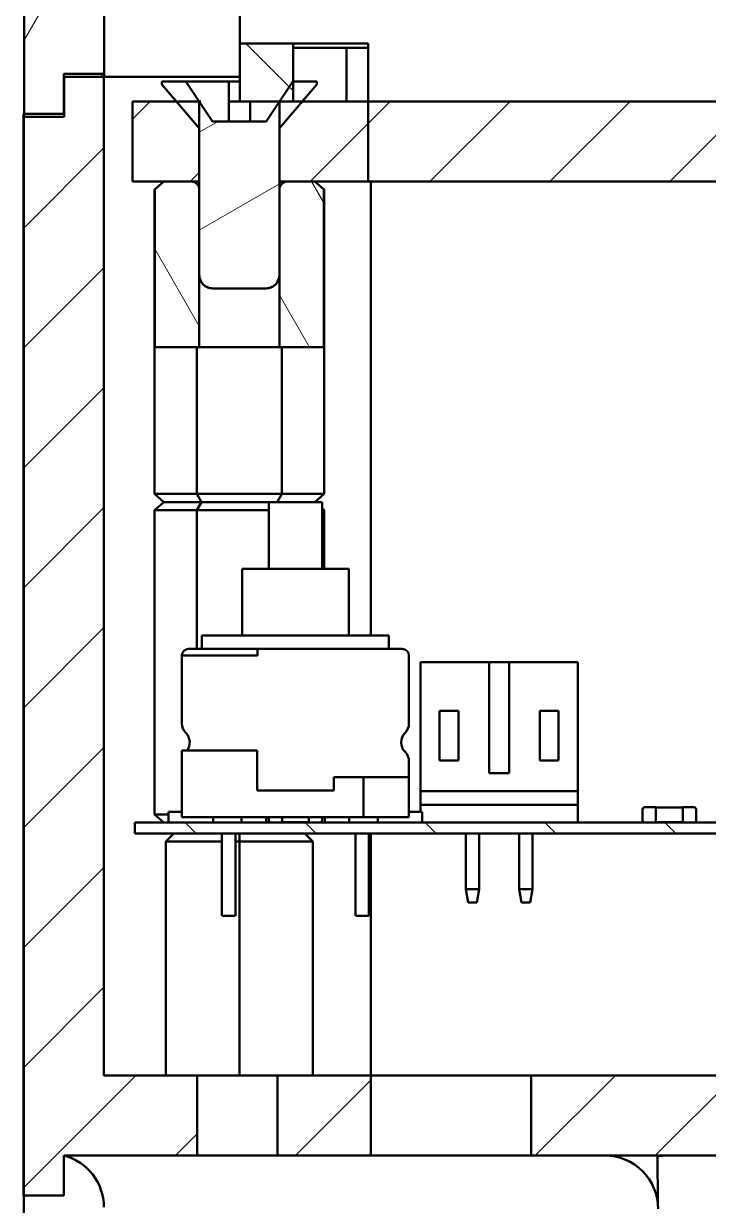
# Model space of a CAD drawing. Header units: millimetres. Extents: x 0 to 841, y 0 to 594.
# Drawn here: x 522.22 to 547.86, y 422.77 to 467.02 of the extents above; entities that cross this region are included whole.
import ezdxf

# ---------------------------------------------------------------- set-up
doc = ezdxf.new("R2010")
doc.units = ezdxf.units.MM
doc.layers.add('Видимый контур (ГОСТ)', color=7, linetype='Continuous', lineweight=50)
doc.layers.add('Штриховка (ГОСТ)', color=7, linetype='Continuous', lineweight=18)
pattern_1 = [(45, (0, 0), (-2.245064, 2.245064), [])]
pattern_2 = [(135.0002, (0, 0), (-2.245056, -2.245072), [])]

msp = doc.modelspace()

# ---------------------------------------------------------------- hatches: boundary and pattern name
at = {"layer": 'Штриховка (ГОСТ)'}
h = msp.add_hatch(dxfattribs=at)
h.set_pattern_fill('ANSI31', color=256, scale=25.4, angle=15, style=0)
h.set_pattern_definition([(60, (0, 0), (-2.74963, 1.587501), [])])
edge = h.paths.add_edge_path()
edge.add_ellipse((591.244, 485.528), major_axis=(5, 0), ratio=1, start_angle=0, end_angle=90)
edge.add_line((591.244, 490.528), (527.244, 490.528))
edge.add_ellipse((527.244, 485.528), major_axis=(0, 5), ratio=1, start_angle=0, end_angle=90)
edge.add_line((522.244, 485.528), (522.244, 463.638))
edge.add_line((522.244, 463.638), (522.244, 463.528))
edge.add_line((522.244, 463.528), (523.744, 463.528))
edge.add_line((523.744, 463.528), (523.744, 465.028))
edge.add_line((523.744, 465.028), (525.228, 465.028))
edge.add_line((525.228, 465.028), (525.244, 465.028))
edge.add_line((525.244, 465.028), (525.244, 487.528))
edge.add_line((525.244, 487.528), (593.244, 487.528))
edge.add_line((593.244, 487.528), (593.244, 465.138))
edge.add_line((593.244, 465.138), (593.244, 465.028))
edge.add_line((593.244, 465.028), (594.728, 465.028))
edge.add_line((594.728, 465.028), (594.744, 465.028))
edge.add_line((594.744, 465.028), (594.744, 463.638))
edge.add_line((594.744, 463.638), (594.744, 463.528))
edge.add_line((594.744, 463.528), (596.228, 463.528))
edge.add_line((596.228, 463.528), (596.244, 463.528))
edge.add_line((596.244, 463.528), (596.244, 485.528))
h = msp.add_hatch(dxfattribs=at)
h.set_pattern_fill('ANSI31', color=256, scale=25.4, angle=90.0002, style=0)
h.set_pattern_definition(pattern_2)
h.paths.add_polyline_path([(535.128, 466.107), (535.128, 464.107), (534.316, 464.107), (534.316, 466.107)])
h.paths.add_polyline_path([(530.316, 464.107), (530.316, 466.274), (532.316, 466.274), (532.316, 464.857), (532.316, 464.107), (531.802, 464.107), (531.802, 464.107)])
h = msp.add_hatch(dxfattribs=at)
h.set_pattern_fill('ANSI31', color=256, scale=25.4, style=0)
h.set_pattern_definition(pattern_1)
h.paths.add_polyline_path([(594.728, 424.572), (594.728, 424.638), (589.728, 424.638), (589.728, 427.638), (593.228, 427.638), (593.228, 465.138), (593.244, 465.138), (594.728, 465.138), (594.728, 465.028), (594.728, 463.638), (594.744, 463.638), (596.228, 463.638), (596.228, 463.528), (596.228, 423.138), (594.731, 423.138), (594.728, 423.138)])
h.paths.add_polyline_path([(586.728, 424.638), (583.228, 424.638), (583.228, 427.638), (586.728, 427.638)])
h.paths.add_polyline_path([(577.228, 427.638), (577.228, 424.638), (541.228, 424.638), (541.228, 427.638)])
h.paths.add_polyline_path([(535.228, 427.638), (535.228, 424.638), (531.728, 424.638), (531.728, 427.638)])
h.paths.add_polyline_path([(528.728, 427.638), (528.728, 424.638), (523.728, 424.638), (523.728, 423.138), (522.231, 423.138), (522.228, 423.138), (522.228, 463.638), (522.244, 463.638), (523.728, 463.638), (523.728, 465.138), (525.228, 465.138), (525.228, 465.028), (525.228, 427.638)])
h = msp.add_hatch(dxfattribs=at)
h.set_pattern_fill('ANSI31', color=256, scale=25.4, angle=-15, style=0)
h.set_pattern_definition([(30, (0, 0), (-1.587501, 2.74963), [])])
edge = h.paths.add_edge_path()
edge.add_spline(control_points=[(529.302, 457.107), (529.241, 457.107), (529.168, 457.121), (529.054, 457.168), (528.992, 457.209), (528.905, 457.297), (528.864, 457.358), (528.817, 457.472), (528.802, 457.545), (528.802, 457.607)], knot_values=[-0.07405, -0.07405, -0.07405, -0.07405, -0.055536, -0.055536, -0.037024, -0.037024, -0.018512, -0.018512, 0, 0, 0, 0], degree=3, periodic=0)
edge.add_line((528.802, 457.607), (528.802, 460.807))
edge.add_line((528.802, 460.807), (528.802, 461.107))
edge.add_line((528.802, 461.107), (528.802, 463.107))
edge.add_line((528.802, 463.107), (527.945, 464.107))
edge.add_line((527.945, 464.107), (527.402, 464.74))
edge.add_line((527.402, 464.74), (527.402, 464.857))
edge.add_line((527.402, 464.857), (528.302, 464.857))
edge.add_line((528.302, 464.857), (528.802, 464.107))
edge.add_line((528.802, 464.107), (528.802, 464.106))
edge.add_line((528.802, 464.106), (529.302, 463.357))
edge.add_line((529.302, 463.357), (531.302, 463.357))
edge.add_line((531.302, 463.357), (531.802, 464.106))
edge.add_line((531.802, 464.106), (531.802, 464.107))
edge.add_line((531.802, 464.107), (532.302, 464.857))
edge.add_line((532.302, 464.857), (532.316, 464.857))
edge.add_line((532.316, 464.857), (533.202, 464.857))
edge.add_line((533.202, 464.857), (533.202, 464.74))
edge.add_line((533.202, 464.74), (532.659, 464.107))
edge.add_line((532.659, 464.107), (531.802, 463.107))
edge.add_line((531.802, 463.107), (531.802, 461.107))
edge.add_line((531.802, 461.107), (531.802, 460.807))
edge.add_line((531.802, 460.807), (531.802, 457.607))
edge.add_spline(control_points=[(531.802, 457.607), (531.802, 457.545), (531.788, 457.472), (531.741, 457.358), (531.699, 457.297), (531.612, 457.209), (531.551, 457.168), (531.437, 457.121), (531.364, 457.107), (531.302, 457.107)], knot_values=[0, 0, 0, 0, 0.018512, 0.018512, 0.037024, 0.037024, 0.055536, 0.055536, 0.07405, 0.07405, 0.07405, 0.07405], degree=3, periodic=0)
edge.add_line((531.302, 457.107), (529.302, 457.107))
h = msp.add_hatch(dxfattribs=at)
h.set_pattern_fill('ANSI31', color=256, scale=25.4, style=0)
h.set_pattern_definition(pattern_1)
h.paths.add_polyline_path([(535.128, 464.107), (535.128, 461.107), (592.302, 461.107), (592.302, 464.107), (588.316, 464.107), (588.302, 464.107), (587.702, 464.107), (559.316, 464.107)])
h.paths.add_polyline_path([(528.802, 463.107), (528.802, 461.107), (528.502, 461.107), (527.48, 461.107), (526.302, 461.107), (526.302, 464.107), (527.945, 464.107), (528.802, 464.107), (528.802, 464.107), (528.802, 464.106)])
h.paths.add_polyline_path([(535.128, 464.107), (535.128, 461.107), (533.125, 461.107), (532.102, 461.107), (531.802, 461.107), (531.802, 463.107), (531.802, 464.106), (531.802, 464.107), (531.802, 464.107), (532.316, 464.107), (532.659, 464.107), (534.316, 464.107)])
h = msp.add_hatch(dxfattribs=at)
h.set_pattern_fill('ANSI31', color=256, scale=25.4, angle=75.0002, style=0)
h.set_pattern_definition([(120.0002, (0, 0), (-2.749626, -1.587508), [])])
edge = h.paths.add_edge_path()
edge.add_line((533.471, 454.904), (531.89, 454.904))
edge.add_line((531.89, 454.904), (531.802, 454.904))
edge.add_line((531.802, 454.904), (531.802, 457.607))
edge.add_line((531.802, 457.607), (531.802, 460.807))
edge.add_spline(control_points=[(531.802, 460.807), (531.802, 460.844), (531.811, 460.887), (531.839, 460.956), (531.864, 460.993), (531.916, 461.045), (531.953, 461.07), (532.022, 461.098), (532.065, 461.107), (532.102, 461.107)], knot_values=[0.088859, 0.088859, 0.088859, 0.088859, 0.099966, 0.099966, 0.111073, 0.111073, 0.122181, 0.122181, 0.133288, 0.133288, 0.133288, 0.133288], degree=3, periodic=0)
edge.add_line((532.102, 461.107), (533.125, 461.107))
edge.add_line((533.125, 461.107), (533.471, 460.807))
edge.add_line((533.471, 460.807), (533.471, 454.904))
edge = h.paths.add_edge_path()
edge.add_line((527.133, 454.904), (527.133, 460.807))
edge.add_line((527.133, 460.807), (527.48, 461.107))
edge.add_line((527.48, 461.107), (528.502, 461.107))
edge.add_spline(control_points=[(528.502, 461.107), (528.539, 461.107), (528.583, 461.098), (528.651, 461.07), (528.688, 461.045), (528.741, 460.993), (528.765, 460.956), (528.794, 460.887), (528.802, 460.844), (528.802, 460.807)], knot_values=[0.044429, 0.044429, 0.044429, 0.044429, 0.055537, 0.055537, 0.066644, 0.066644, 0.077752, 0.077752, 0.088859, 0.088859, 0.088859, 0.088859], degree=3, periodic=0)
edge.add_line((528.802, 460.807), (528.802, 457.607))
edge.add_line((528.802, 457.607), (528.802, 454.904))
edge.add_line((528.802, 454.904), (528.715, 454.904))
edge.add_line((528.715, 454.904), (527.133, 454.904))
h = msp.add_hatch(dxfattribs=at)
h.set_pattern_fill('ANSI31', color=256, scale=25.4, angle=90.0002, style=0)
h.set_pattern_definition(pattern_2)
h.paths.add_polyline_path([(592.389, 437.107), (592.389, 436.695), (526.389, 436.695), (526.389, 437.107)])

# ---------------------------------------------------------------- linework, layer by layer
at = {"layer": 'Видимый контур (ГОСТ)'}
for p, q in [((525.244, 487.528), (525.244, 465.028)), ((522.244, 463.528), (522.244, 485.528)), ((530.316, 466.274), (530.316, 468.107)), ((530.316, 464.107), (530.316, 466.274)), ((530.316, 466.274), (535.128, 466.274)), ((532.316, 466.274), (532.316, 464.107)), ((532.316, 466.107), (534.316, 466.107)), ((534.316, 466.107), (535.128, 466.107)), ((534.316, 464.107), (534.316, 466.107)), ((535.128, 466.274), (535.128, 464.107)), ((523.728, 465.138), (525.228, 465.138)), ((523.728, 463.638), (523.728, 465.138)), ((525.228, 465.138), (525.228, 427.638)), ((523.744, 465.028), (523.744, 463.528)), ((525.244, 465.028), (523.744, 465.028)), ((525.244, 465.028), (530.316, 465.028)), ((527.402, 464.857), (528.302, 464.857)), ((527.402, 464.74), (527.402, 464.857)), ((527.402, 464.857), (527.402, 464.857)), ((527.402, 464.857), (527.402, 464.74)), ((528.802, 463.107), (527.402, 464.74)), ((527.402, 464.74), (527.402, 464.74)), ((527.945, 464.107), (527.402, 464.74)), ((528.302, 464.857), (529.302, 463.357)), ((528.302, 464.857), (529.702, 464.857)), ((529.702, 464.857), (529.902, 464.857)), ((529.902, 463.357), (529.902, 464.857)), ((529.902, 464.857), (530.316, 464.857)), ((531.302, 463.357), (532.302, 464.857)), ((533.202, 464.74), (531.802, 463.107)), ((532.302, 464.857), (533.202, 464.857)), ((532.659, 464.107), (533.202, 464.74)), ((533.202, 464.857), (533.202, 464.74)), ((533.202, 464.857), (533.202, 464.857)), ((533.202, 464.857), (533.202, 464.74)), ((533.202, 464.74), (533.202, 464.74)), ((526.302, 464.107), (528.802, 464.107)), ((526.302, 461.107), (526.302, 464.107)), ((528.802, 464.107), (528.802, 461.107)), ((528.802, 464.107), (528.857, 464.107)), ((529.902, 464.107), (530.316, 464.107)), ((532.316, 464.107), (530.316, 464.107)), ((530.702, 464.107), (530.702, 463.357)), ((531.802, 464.107), (535.128, 464.107)), ((531.802, 461.107), (531.802, 464.107)), ((535.128, 464.107), (534.316, 464.107)), ((588.316, 464.107), (535.128, 464.107)), ((535.128, 464.107), (535.128, 461.107)), ((535.128, 464.107), (592.302, 464.107)), ((522.225, 463.638), (522.228, 463.638)), ((522.225, 423.138), (522.225, 463.638)), ((522.228, 463.638), (523.728, 463.638)), ((522.228, 423.138), (522.228, 463.638)), ((523.744, 463.528), (522.244, 463.528)), ((529.302, 463.357), (531.302, 463.357)), ((528.802, 457.607), (528.802, 463.107)), ((531.802, 463.107), (531.802, 457.607)), ((528.802, 461.107), (526.302, 461.107)), ((527.473, 461.107), (527.127, 460.807)), ((527.133, 460.807), (527.48, 461.107)), ((527.48, 461.107), (528.502, 461.107)), ((528.802, 461.107), (528.802, 460.812)), ((535.128, 461.107), (531.802, 461.107)), ((531.802, 461.107), (531.802, 460.812)), ((532.102, 461.107), (533.125, 461.107)), ((533.125, 461.107), (533.471, 460.807)), ((533.478, 460.807), (533.131, 461.107)), ((592.302, 461.107), (535.128, 461.107)), ((535.225, 444.107), (535.225, 461.107)), ((527.127, 460.807), (527.127, 449.407)), ((527.127, 460.807), (527.133, 460.807)), ((527.133, 454.904), (527.133, 460.807)), ((528.802, 460.807), (528.802, 454.904)), ((531.802, 454.904), (531.802, 460.807)), ((533.471, 460.807), (533.471, 454.904)), ((533.471, 460.807), (533.478, 460.807)), ((533.478, 460.807), (533.478, 449.407)), ((531.302, 457.107), (529.302, 457.107)), ((528.715, 454.904), (527.133, 454.904)), ((531.89, 454.904), (528.715, 454.904)), ((528.715, 454.904), (528.715, 449.407)), ((533.471, 454.904), (531.89, 454.904)), ((531.89, 454.904), (531.89, 449.407)), ((528.715, 449.407), (527.127, 449.407)), ((527.473, 449.107), (527.127, 449.407)), ((527.473, 449.107), (527.127, 448.807)), ((527.473, 449.107), (528.888, 449.107)), ((528.888, 449.107), (527.473, 449.107)), ((531.89, 449.407), (528.715, 449.407)), ((528.888, 449.107), (528.715, 449.407)), ((528.715, 448.807), (528.888, 449.107)), ((528.888, 449.107), (531.402, 449.107)), ((531.402, 449.107), (528.888, 449.107)), ((531.402, 449.107), (533.402, 449.107)), ((531.402, 446.607), (531.402, 449.107)), ((531.717, 449.107), (531.89, 449.407)), ((533.478, 449.407), (531.89, 449.407)), ((533.131, 449.107), (533.478, 449.407)), ((533.402, 446.607), (533.402, 449.107)), ((527.127, 448.807), (528.715, 448.807)), ((527.127, 448.807), (527.127, 437.407)), ((528.715, 448.807), (531.402, 448.807)), ((528.715, 448.807), (528.715, 443.605)), ((533.478, 448.807), (533.402, 448.872)), ((533.402, 448.807), (533.478, 448.807)), ((533.478, 448.807), (533.478, 446.607)), ((530.402, 446.607), (534.402, 446.607)), ((530.402, 446.607), (530.402, 444.107)), ((534.402, 446.607), (534.402, 444.107)), ((528.902, 443.605), (528.902, 444.107)), ((528.902, 444.107), (535.902, 444.107)), ((535.902, 443.607), (535.902, 444.107)), ((528.152, 443.357), (530.985, 443.357)), ((528.152, 443.357), (528.152, 440.814)), ((528.402, 443.605), (530.985, 443.605)), ((530.985, 443.607), (536.402, 443.607)), ((536.652, 443.357), (536.652, 440.814)), ((537.079, 443.107), (537.079, 438.275)), ((537.079, 443.107), (539.654, 443.107)), ((539.654, 443.107), (539.654, 438.955)), ((540.404, 443.107), (539.654, 443.107)), ((540.404, 443.107), (542.979, 443.107)), ((540.404, 438.955), (540.404, 443.107)), ((542.979, 443.107), (542.979, 438.275)), ((537.801, 439.427), (537.801, 441.291)), ((537.801, 441.291), (538.504, 441.291)), ((538.504, 441.291), (538.504, 439.427)), ((541.554, 441.291), (541.554, 439.427)), ((542.256, 441.291), (541.554, 441.291)), ((542.256, 439.427), (542.256, 441.291)), ((528.152, 437.307), (528.152, 439.807)), ((528.902, 439.807), (528.152, 439.807)), ((528.902, 439.807), (530.965, 439.807)), ((530.965, 439.807), (530.965, 438.307)), ((536.652, 439.399), (536.652, 438.807)), ((538.504, 439.427), (537.801, 439.427)), ((541.554, 439.427), (542.256, 439.427)), ((539.654, 438.955), (540.404, 438.955)), ((533.838, 438.807), (534.952, 438.807)), ((533.838, 438.307), (533.838, 438.807)), ((534.952, 438.807), (534.952, 437.307)), ((534.952, 438.807), (536.652, 438.807)), ((536.652, 438.807), (536.652, 437.307)), ((530.965, 438.307), (533.838, 438.307)), ((537.079, 438.275), (542.979, 438.275)), ((537.079, 437.768), (537.079, 438.275)), ((542.979, 437.768), (542.979, 438.275)), ((537.079, 437.768), (537.079, 437.507)), ((542.979, 437.768), (537.079, 437.768)), ((542.979, 437.768), (542.979, 437.107)), ((545.482, 437.677), (545.892, 437.677)), ((545.902, 437.626), (545.902, 437.667)), ((545.902, 437.667), (546.902, 437.667)), ((545.902, 437.627), (545.902, 437.617)), ((545.902, 437.617), (545.902, 437.167)), ((546.902, 437.627), (546.902, 437.667)), ((546.902, 437.617), (546.902, 437.627)), ((546.902, 437.617), (546.902, 437.167)), ((546.912, 437.677), (547.322, 437.677)), ((527.652, 437.407), (527.127, 437.407)), ((527.473, 437.107), (527.127, 437.407)), ((527.652, 437.507), (528.152, 437.507)), ((527.652, 437.507), (527.652, 437.107)), ((528.152, 437.307), (528.902, 437.307)), ((528.902, 437.307), (534.952, 437.307)), ((529.32, 437.107), (529.32, 437.307)), ((530.383, 437.107), (530.383, 437.307)), ((531.302, 437.307), (531.302, 437.107)), ((531.402, 437.187), (531.402, 437.307)), ((531.902, 437.307), (531.902, 437.167)), ((531.902, 437.167), (531.902, 437.157)), ((532.902, 437.307), (532.902, 437.167)), ((532.902, 437.157), (532.902, 437.167)), ((533.402, 437.307), (533.402, 437.187)), ((533.502, 437.307), (533.502, 437.107)), ((534.42, 437.107), (534.42, 437.307)), ((534.952, 437.307), (536.652, 437.307)), ((535.483, 437.107), (535.483, 437.307)), ((536.652, 437.507), (537.152, 437.507)), ((537.152, 437.507), (537.152, 437.107)), ((545.402, 437.187), (545.402, 437.597)), ((545.902, 437.167), (545.902, 437.157)), ((545.902, 437.157), (545.902, 437.117)), ((546.902, 437.157), (546.902, 437.167)), ((546.902, 437.158), (546.902, 437.117)), ((547.402, 437.597), (547.402, 437.187)), ((526.389, 437.107), (592.389, 437.107)), ((526.389, 436.695), (526.389, 437.107)), ((532.902, 437.117), (531.902, 437.117)), ((546.902, 437.117), (545.902, 437.117)), ((592.389, 436.695), (526.389, 436.695)), ((527.552, 436.395), (527.852, 436.695)), ((527.552, 436.395), (529.652, 436.395)), ((527.552, 436.395), (527.552, 427.638)), ((529.652, 433.607), (529.652, 436.695)), ((530.152, 433.607), (530.152, 436.695)), ((530.152, 436.395), (530.302, 436.395)), ((530.302, 436.395), (530.302, 436.695)), ((530.302, 436.395), (533.052, 436.395)), ((530.302, 436.395), (530.302, 427.638)), ((533.052, 436.395), (532.752, 436.695)), ((533.052, 436.395), (533.052, 427.638)), ((534.652, 433.607), (534.652, 436.695)), ((535.152, 433.607), (535.152, 436.695)), ((535.225, 427.638), (535.225, 436.695)), ((538.779, 434.607), (538.779, 436.695)), ((539.279, 434.607), (539.279, 436.695)), ((540.779, 434.607), (540.779, 436.695)), ((541.279, 434.607), (541.279, 436.695)), ((538.779, 434.607), (539.279, 434.607)), ((538.867, 434.107), (538.779, 434.607)), ((539.191, 434.107), (539.279, 434.607)), ((540.779, 434.607), (541.279, 434.607)), ((540.779, 434.607), (540.867, 434.107)), ((541.279, 434.607), (541.191, 434.107)), ((539.191, 434.107), (538.867, 434.107)), ((541.191, 434.107), (540.867, 434.107)), ((530.151, 433.607), (529.658, 433.607)), ((535.151, 433.607), (534.658, 433.607)), ((525.228, 427.638), (528.728, 427.638)), ((528.728, 427.638), (528.728, 424.638)), ((528.728, 427.638), (531.728, 427.638)), ((531.728, 427.638), (535.228, 427.638)), ((531.728, 424.638), (531.728, 427.638)), ((535.228, 427.638), (535.228, 424.638)), ((535.228, 427.638), (541.227, 427.638)), ((541.227, 427.638), (541.228, 427.638)), ((541.228, 427.638), (577.228, 427.638)), ((541.228, 424.638), (541.228, 427.638)), ((528.728, 424.638), (523.728, 424.638)), ((523.728, 424.638), (523.728, 423.138)), ((523.731, 423.138), (523.731, 424.638)), ((531.728, 424.638), (528.728, 424.638)), ((535.228, 424.638), (531.728, 424.638)), ((541.227, 424.638), (535.228, 424.638)), ((541.228, 424.638), (541.227, 424.638)), ((577.228, 424.638), (541.228, 424.638)), ((545.959, 424.63), (545.968, 422.884)), ((545.977, 424.63), (545.977, 424.638)), ((522.228, 423.138), (522.225, 423.138)), ((523.728, 423.138), (522.228, 423.138)), ((522.231, 423.138), (523.731, 423.138)), ((522.231, 421.638), (522.231, 423.138)), ((545.966, 423.138), (545.919, 423.138))]:
    msp.add_line(p, q, dxfattribs=at)
for centre, radius, start, end in [((529.302, 457.607), 0.5, 180.7475, 270), ((531.302, 457.607), 0.5, 270, 359.2525), ((528.402, 443.357), 0.248, 90, 180), ((536.402, 443.357), 0.25, 0, 90), ((528.652, 440.814), 0.5, 180, 225), ((536.152, 440.814), 0.5, 315, 0), ((527.944, 440.107), 0.5, 323.1301, 45), ((536.859, 440.107), 0.5, 135, 225), ((536.152, 439.399), 0.5, 0, 45), ((545.482, 437.597), 0.08, 90, 180), ((545.892, 437.667), 0.01, 0, 90), ((546.912, 437.667), 0.01, 90, 180), ((547.322, 437.597), 0.08, 0, 90), ((531.482, 437.187), 0.08, 180, 270), ((533.322, 437.187), 0.08, 270, 0), ((545.482, 437.187), 0.08, 180, 270), ((547.322, 437.187), 0.08, 270, 0), ((531.892, 437.117), 0.01, 270, 0), ((532.912, 437.117), 0.01, 180, 270), ((545.892, 437.117), 0.01, 270, 0), ((546.912, 437.117), 0.01, 180, 270), ((523.231, 422.702), 2, 0, 75.5225), ((543.983, 422.638), 2, 0, 90)]:
    msp.add_arc(centre, radius, start, end, dxfattribs=at)
msp.add_ellipse((548.959, 424.645), major_axis=(-3, -0.015), ratio=0.000933, start_param=5.324895, end_param=6.283185, dxfattribs=at)
for points, knots in [([(528.502, 461.107), (528.539, 461.107), (528.583, 461.098), (528.651, 461.07), (528.688, 461.045), (528.741, 460.993), (528.765, 460.956), (528.794, 460.887), (528.802, 460.844), (528.802, 460.807)], [0.04442926, 0.04442926, 0.04442926, 0.04442926, 0.05553679, 0.05553679, 0.06664423, 0.06664423, 0.07775152, 0.07775152, 0.08885865, 0.08885865, 0.08885865, 0.08885865]), ([(531.802, 460.807), (531.802, 460.844), (531.811, 460.887), (531.839, 460.956), (531.864, 460.993), (531.916, 461.045), (531.953, 461.07), (532.022, 461.098), (532.065, 461.107), (532.102, 461.107)], [0.08885865, 0.08885865, 0.08885865, 0.08885865, 0.09996578, 0.09996578, 0.11107307, 0.11107307, 0.12218051, 0.12218051, 0.13328804, 0.13328804, 0.13328804, 0.13328804]), ([(529.302, 457.107), (529.241, 457.107), (529.168, 457.121), (529.054, 457.168), (528.992, 457.209), (528.905, 457.297), (528.864, 457.358), (528.817, 457.472), (528.802, 457.545), (528.802, 457.607)], [-0.07404979, -0.07404979, -0.07404979, -0.07404979, -0.05553645, -0.05553645, -0.03702389, -0.03702389, -0.01851181, -0.01851181, 0, 0, 0, 0]), ([(531.802, 457.607), (531.802, 457.545), (531.788, 457.472), (531.741, 457.358), (531.699, 457.297), (531.612, 457.209), (531.551, 457.168), (531.437, 457.121), (531.364, 457.107), (531.302, 457.107)], [0, 0, 0, 0, 0.01851181, 0.01851181, 0.03702389, 0.03702389, 0.05553645, 0.05553645, 0.07404979, 0.07404979, 0.07404979, 0.07404979]), ([(530.985, 443.607), (530.985, 443.607), (530.985, 443.599), (530.985, 443.575), (530.985, 443.554), (530.985, 443.509), (530.985, 443.479), (530.985, 443.422), (530.985, 443.387), (530.985, 443.357)], [-0.03824506, -0.03824506, -0.03824506, -0.03824506, -0.02815657, -0.02815657, -0.01843004, -0.01843004, -0.00907518, -0.00907518, 0, 0, 0, 0])]:
    msp.add_open_spline(points, degree=3, knots=knots, dxfattribs=at)

doc.saveas('drawing.dxf')
